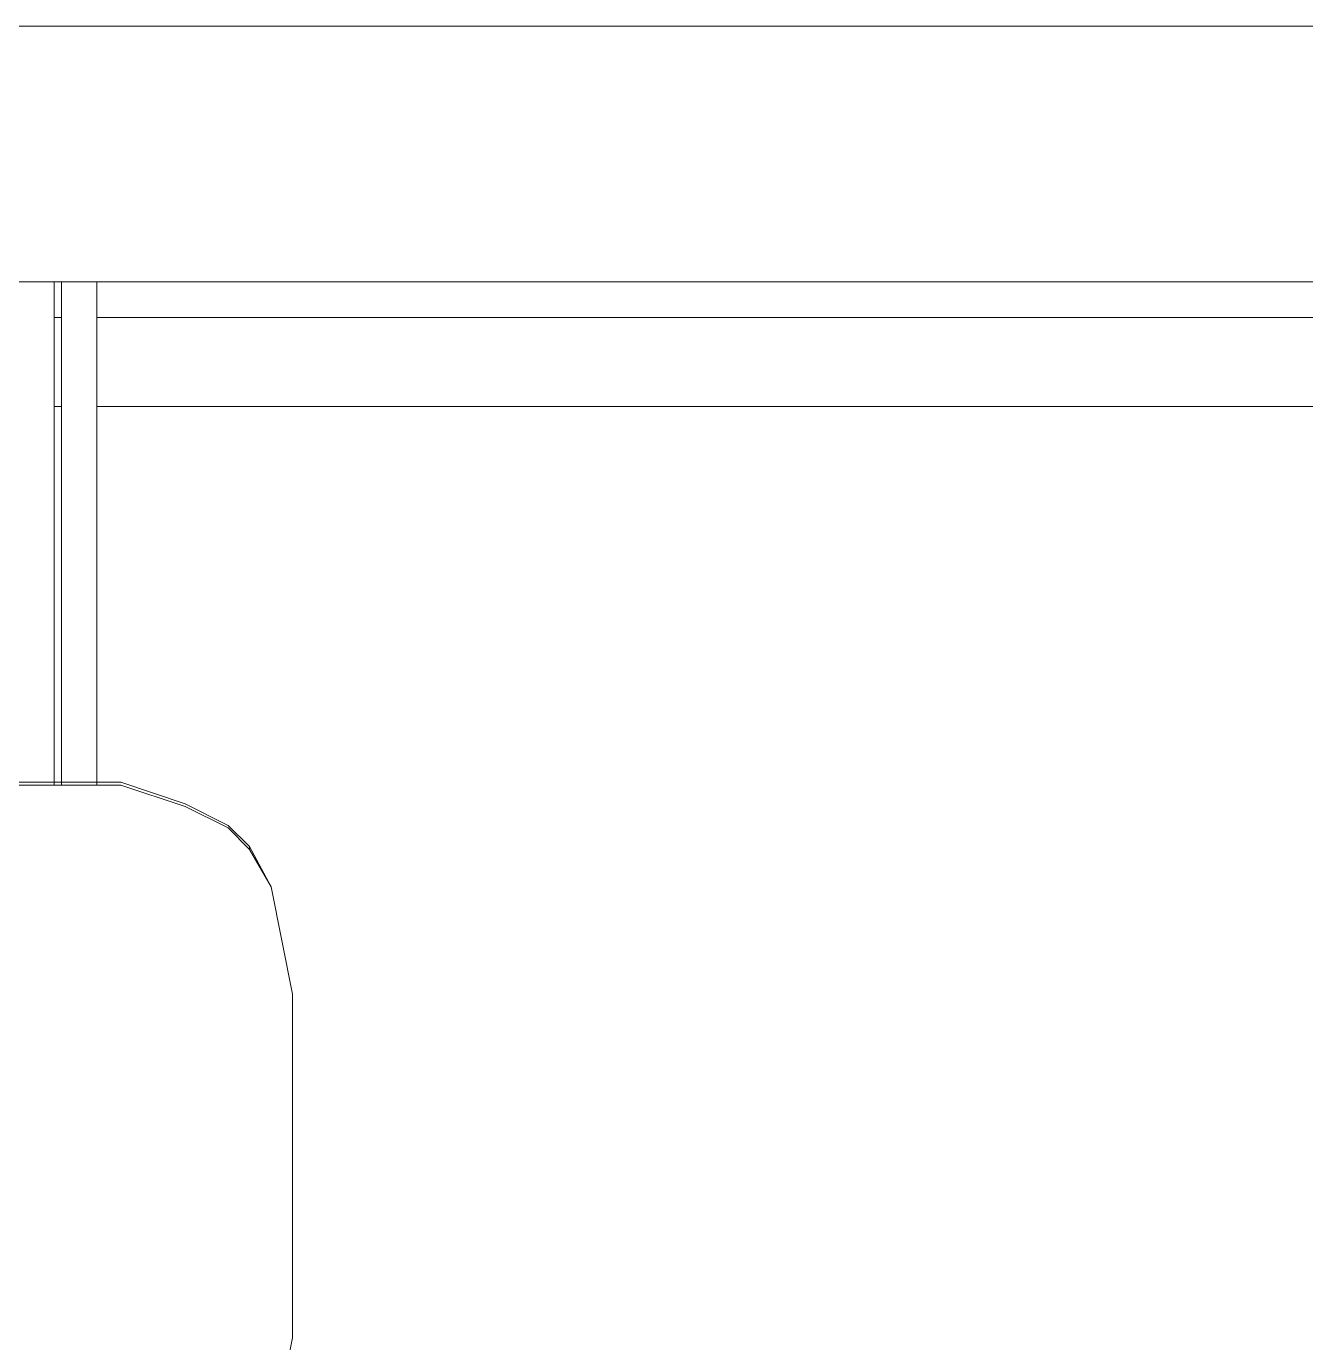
# Model space of a CAD drawing. Extents: x 65572 to 72871, y 30718 to 33858.
# Drawn here: x 67100.13 to 67136.13, y 32307.62 to 32344.66 of the extents above; entities that cross this region are included whole.
import ezdxf

# ---------------------------------------------------------------- set-up
doc = ezdxf.new("R2010")
doc.units = 0
doc.header["$LTSCALE"] = 0.5
doc.header["$MEASUREMENT"] = 0
doc.layers.get('0').update_dxf_attribs({"color": 20, "linetype": 'CONTINUOUS'})
doc.layers.add('_KTI_CONTROL', color=7, linetype='CONTINUOUS')
doc.layers.add('Layout', color=154, linetype='CONTINUOUS', lineweight=5)
doc.layers.add('Viewed', color=150, linetype='CONTINUOUS', lineweight=9)

# ---------------------------------------------------------------- blocks, each defined once
blk = doc.blocks.new('12fstg01')
at = {"color": 0, "linetype": 'ByBlock'}
for p, q in [((-0.1651, 0.78624), (-0.10158, 0.79897)), ((-0.10158, 0.79897), (0.10158, 0.79897)), ((0.10158, 0.79897), (0.1651, 0.78624)), ((-0.1651, 0.78624), (-0.18876, 0.7736)), ((-0.1871, 0.7736), (-0.1651, 0.78624)), ((0.1651, 0.78624), (0.1871, 0.7736)), ((0.1651, 0.78624), (0.18862, 0.7736)), ((-0.20136, 0.76086), (-0.18876, 0.7736)), ((-0.1871, 0.7736), (-0.19983, 0.76086)), ((-0.18876, 0.7736), (-0.1871, 0.7736)), ((0.1871, 0.7736), (0.18862, 0.7736)), ((0.1871, 0.7736), (0.19983, 0.76086)), ((0.18862, 0.7736), (0.20136, 0.76086)), ((-0.21409, 0.73549), (-0.20136, 0.76086)), ((-0.19983, 0.76086), (-0.21257, 0.73549)), ((0.19983, 0.76086), (0.21243, 0.73549)), ((0.21409, 0.73549), (0.20136, 0.76086)), ((-0.22682, 0.69739), (-0.21409, 0.73549)), ((-0.21257, 0.73549), (-0.22516, 0.69739)), ((0.21243, 0.73549), (0.22516, 0.69739)), ((0.22682, 0.69739), (0.21409, 0.73549)), ((-0.22682, 0.62118), (-0.22682, 0.69739)), ((-0.22516, 0.69739), (-0.22516, 0.62118)), ((0.22516, 0.69739), (0.22516, 0.62118)), ((0.22682, 0.62118), (0.22682, 0.69739)), ((-0.22682, 0.62118), (-0.21409, 0.57035)), ((-0.22516, 0.62118), (-0.21257, 0.57035)), ((0.22516, 0.62118), (0.21243, 0.57035)), ((0.21409, 0.57035), (0.22682, 0.62118)), ((-0.20136, 0.54498), (-0.21409, 0.57035)), ((-0.21257, 0.57035), (-0.19983, 0.54498)), ((0.21243, 0.57035), (0.19983, 0.54498)), ((0.20136, 0.54498), (0.21409, 0.57035)), ((-0.20136, 0.54498), (-0.18876, 0.53225)), ((-0.19983, 0.54498), (-0.1871, 0.53225)), ((0.19983, 0.54498), (0.1871, 0.53225)), ((0.18862, 0.53225), (0.20136, 0.54498)), ((-0.18876, 0.53225), (-0.1871, 0.53225)), ((-0.1871, 0.53225), (-0.1651, 0.51961)), ((0.1651, 0.51961), (0.1871, 0.53225)), ((0.1871, 0.53225), (0.18862, 0.53225)), ((-0.1651, 0.51961), (0.1651, 0.51961)), ((-0.03806, 0.4434), (-0.03806, 0.51961)), ((0.03806, 0.51961), (0.03806, 0.4434)), ((-0.24135, 0.43067), (-0.19056, 0.45604)), ((-0.19056, 0.45604), (-0.07625, 0.4434)), ((0.07611, 0.4434), (0.19042, 0.45604)), ((0.19042, 0.45604), (0.24135, 0.43067)), ((-0.07625, 0.4434), (0.07611, 0.4434)), ((-0.25408, 0.41812), (-0.24135, 0.43067)), ((0.24135, 0.43067), (0.25394, 0.41812)), ((-0.22862, 0.39469), (-0.25408, 0.41812)), ((0.25394, 0.41812), (0.22862, 0.39469)), ((0.22862, 0.39469), (-0.22862, 0.39469)), ((-0.03806, 0.37983), (-0.03806, 0.39469)), ((-0.02546, 0.24015), (-0.02546, 0.39256)), ((-0.02546, 0.39256), (0.02533, 0.39256)), ((0.02533, 0.39256), (0.02533, 0.24015)), ((0.03806, 0.39469), (0.03806, 0.37983)), ((-0.02546, 0.37983), (-0.03806, 0.37983)), ((0.03806, 0.37983), (0.02533, 0.37983)), ((-0.03806, 0.24015), (0.03806, 0.24015)), ((-0.03806, 0.149), (-0.03806, 0.24015)), ((-0.02699, 0.08885), (-0.02699, 0.24015)), ((0.02699, 0.08885), (0.02699, 0.24015)), ((0.03806, 0.24015), (0.03806, 0.14891)), ((-0.25367, 0.1132), (-0.03681, 0.14918)), ((0.03515, 0.14937), (0.25367, 0.1132)), ((-0.25367, 0.0751), (-0.25367, 0.1132)), ((0.25367, 0.1132), (0.25367, 0.0751)), ((-0.02463, 0.08728), (-0.25367, 0.0751)), ((-0.02131, 0.08562), (-0.1568, 0.0751)), ((0, 0.0751), (-0.02463, 0.08728)), ((0.02436, 0.08728), (0, 0.0751)), ((0.02104, 0.08562), (0.1568, 0.0751)), ((0.25367, 0.0751), (0.02436, 0.08728)), ((-0.1568, 0.0751), (-0.1568, 0.08017)), ((0.1568, 0.0751), (0.1568, 0.08017)), ((-0.27747, 0.056), (-0.25256, 0.07399)), ((-0.25256, 0.07399), (-0.20648, 0.07399)), ((-0.20648, 0.07399), (-0.18157, 0.056)), ((-0.16399, 0.07399), (-0.18766, 0.06034)), ((-0.11971, 0.07399), (-0.16399, 0.07399)), ((-0.11971, 0.07399), (-0.08857, 0.056)), ((-0.03806, 0.056), (-0.01273, 0.07399)), ((-0.01273, 0.07399), (0.01273, 0.07399)), ((0.01273, 0.07399), (0.03806, 0.056)), ((0.08857, 0.056), (0.11971, 0.07399)), ((0.11971, 0.07399), (0.16399, 0.07399)), ((0.16399, 0.07399), (0.18738, 0.06034)), ((0.18143, 0.056), (0.20634, 0.07399)), ((0.20634, 0.07399), (0.25256, 0.07399)), ((0.25256, 0.07399), (0.27747, 0.056)), ((-0.27747, 0.0179), (-0.27747, 0.056)), ((-0.18157, 0.056), (-0.18157, 0.0179)), ((-0.08857, 0.0179), (-0.08857, 0.056)), ((-0.03806, 0.056), (-0.03806, 0.0179)), ((0.03806, 0.056), (0.03806, 0.0179)), ((0.08857, 0.0179), (0.08857, 0.056)), ((0.18143, 0.0179), (0.18143, 0.056)), ((0.27747, 0.0179), (0.27747, 0.056)), ((-0.25256, 0), (-0.27747, 0.0179)), ((-0.18157, 0.0179), (-0.20648, 0)), ((-0.08857, 0.0179), (-0.11971, 0)), ((-0.03806, 0.0179), (-0.01273, 0)), ((0.01273, 0), (0.03806, 0.0179)), ((0.11971, 0), (0.08857, 0.0179)), ((0.20634, 0), (0.18143, 0.0179)), ((0.25256, 0), (0.27747, 0.0179)), ((-0.16399, 0), (-0.18766, 0.01356)), ((0.16399, 0), (0.18738, 0.01347)), ((-0.20648, 0), (-0.25256, 0)), ((-0.11971, 0), (-0.16399, 0)), ((-0.01273, 0), (0.01273, 0)), ((0.11971, 0), (0.16399, 0)), ((0.25256, 0), (0.20634, 0))]:
    blk.add_line(p, q, dxfattribs=at)
at = {"layer": '_KTI_CONTROL'}
blk.add_polyline3d([(0, 0, 0), (0, 0, 0)], dxfattribs=at)
blk.add_polyline3d([(0, 0, 0), (0, 0, 0)], dxfattribs=at)

msp = doc.modelspace()

# ---------------------------------------------------------------- linework, layer by layer
at = {"layer": 'Layout', "linetype": 'ByBlock'}
for p, q in [((67100.920078, 32323.312698), (67100.920078, 32337.468035)), ((67100.920078, 32323.312698), (67100.920078, 32337.468035)), ((67101.120078, 32337.468035), (67101.120078, 32323.312698)), ((67102.120078, 32337.468035), (67102.120078, 32323.312698))]:
    msp.add_line(p, q, dxfattribs=at)
at = {"layer": 'Viewed', "linetype": 'ByBlock'}
for p, q in [((67179.870078, 32344.661055), (67069.629214, 32344.661055)), ((67086.458646, 32337.468035), (67175.620078, 32337.468035)), ((67101.120078, 32336.468035), (67100.920078, 32336.468035)), ((67101.120078, 32336.468035), (67100.920078, 32336.468035)), ((67175.620078, 32336.468035), (67102.120078, 32336.468035)), ((67175.620078, 32336.468035), (67102.120078, 32336.468035)), ((67101.120078, 32333.968035), (67100.920078, 32333.968035)), ((67101.120078, 32333.968035), (67100.920078, 32333.968035)), ((67174.620078, 32333.968035), (67102.120078, 32333.968035)), ((67174.620078, 32333.968035), (67102.120078, 32333.968035))]:
    msp.add_line(p, q, dxfattribs=at)

# ---------------------------------------------------------------- block references
at = {"layer": 'Layout', "linetype": 'ByBlock', "xscale": 47.58705652932135, "yscale": 47.58705652932135, "zscale": 47.58705652932135, "rotation": 270}
msp.add_blockref('12fstg01', (67069.604263, 32312.598027), dxfattribs=at)

doc.saveas('drawing.dxf')
